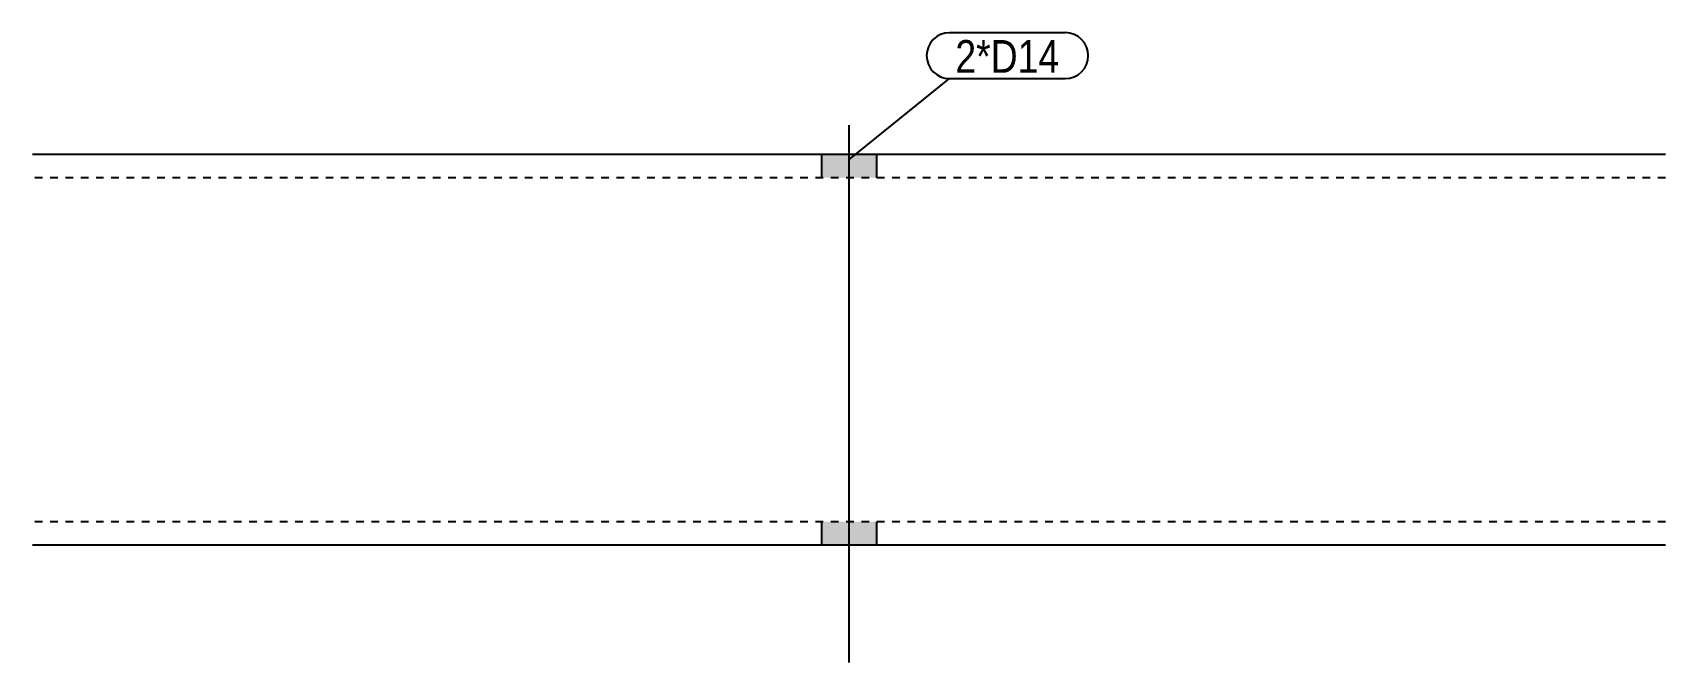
# Model space of a CAD drawing. Header units: millimetres. Extents: x 5 to 12749, y -5 to 186.
# Drawn here: x 11392.3 to 11810.3, y -5 to 156.1 of the extents above; entities that cross this region are included whole.
import ezdxf

# ---------------------------------------------------------------- set-up
doc = ezdxf.new("R2010")
doc.units = ezdxf.units.MM
doc.linetypes.add('DXK_LINE_DOT2', pattern=[3.9198, 1.9599, -1.9599])
doc.layers.add('STÅL', color=7, linetype='Continuous')
doc.layers.add('TEKST', color=7, linetype='Continuous')
doc.styles.add('Arial Narrow', font='ARIALN.TTF', dxfattribs={"height": 0.2})

msp = doc.modelspace()

# ---------------------------------------------------------------- hatches: boundary and pattern name
at = {"layer": 'STÅL', "linetype": 'Continuous'}
for points in [[(11608.25, 125), (11594.25, 125), (11594.25, 119), (11608.25, 119)], [(11608.25, 125), (11594.25, 125), (11594.25, 119), (11608.25, 119)], [(11608.25, 31), (11594.25, 31), (11594.25, 25), (11608.25, 25)], [(11608.25, 31), (11594.25, 31), (11594.25, 25), (11608.25, 25)]]:
    msp.add_hatch(color=3, dxfattribs=at).paths.add_polyline_path(points)

# ---------------------------------------------------------------- linework, layer by layer
at = {"layer": 'STÅL', "color": 3, "linetype": 'Continuous'}
for p, q in [((11601.25, 132.5), (11601.25, -5)), ((11601.25, 132.5), (11601.25, -5)), ((11594.25, 125), (11594.25, 119)), ((11594.25, 125), (11594.25, 119)), ((11608.25, 125), (11608.25, 119)), ((11608.25, 125), (11608.25, 119)), ((11594.25, 31), (11594.25, 25)), ((11594.25, 31), (11594.25, 25)), ((11608.25, 31), (11608.25, 25)), ((11608.25, 31), (11608.25, 25))]:
    msp.add_line(p, q, dxfattribs=at)
at = {"layer": 'STÅL', "color": 2, "linetype": 'Continuous'}
for p, q in [((11810.25, 125), (11392.25, 125)), ((11810.25, 25), (11392.25, 25))]:
    msp.add_line(p, q, dxfattribs=at)
at = {"layer": 'STÅL', "color": 7, "linetype": 'DXK_LINE_DOT2'}
for p, q in [((11810.25, 119), (11392.25, 119)), ((11810.25, 31), (11392.25, 31))]:
    msp.add_line(p, q, dxfattribs=at)

# ---------------------------------------------------------------- wipeouts: each hides what was drawn before it
at = {"color": 0}
msp.add_wipeout([(11655.13, 145.9), (11655.13, 154.65), (11628.48, 154.65), (11628.48, 145.9)], dxfattribs=at).dxf.layer = 'TEKST'

# ---------------------------------------------------------------- next in the draw order: wipeouts: each hides what was drawn before it
msp.add_wipeout([(11655.13, 145.9), (11655.13, 154.65), (11628.48, 154.65), (11628.48, 145.9)], dxfattribs=at).dxf.layer = 'TEKST'

# ---------------------------------------------------------------- next in the draw order: linework, layer by layer
at = {"layer": 'TEKST', "color": 7, "linetype": 'Continuous'}
for p, q in [((11626.98, 156.15), (11656.63, 156.15)), ((11601.25, 123.64), (11626.98, 144.4)), ((11626.98, 144.4), (11656.63, 144.4))]:
    msp.add_line(p, q, dxfattribs=at)
for centre, radius, start, end in [((11626.98, 150.27), 5.87, 90, 270), ((11656.63, 150.27), 5.88, 270, 90)]:
    msp.add_arc(centre, radius, start, end, dxfattribs=at)

# ---------------------------------------------------------------- next in the draw order: texts
at = {"layer": 'TEKST', "color": 3, "style": 'Arial Narrow'}
msp.add_text('2*D14', height=8.351, dxfattribs=at).set_placement((11628.48, 145.9))

doc.saveas('drawing.dxf')
